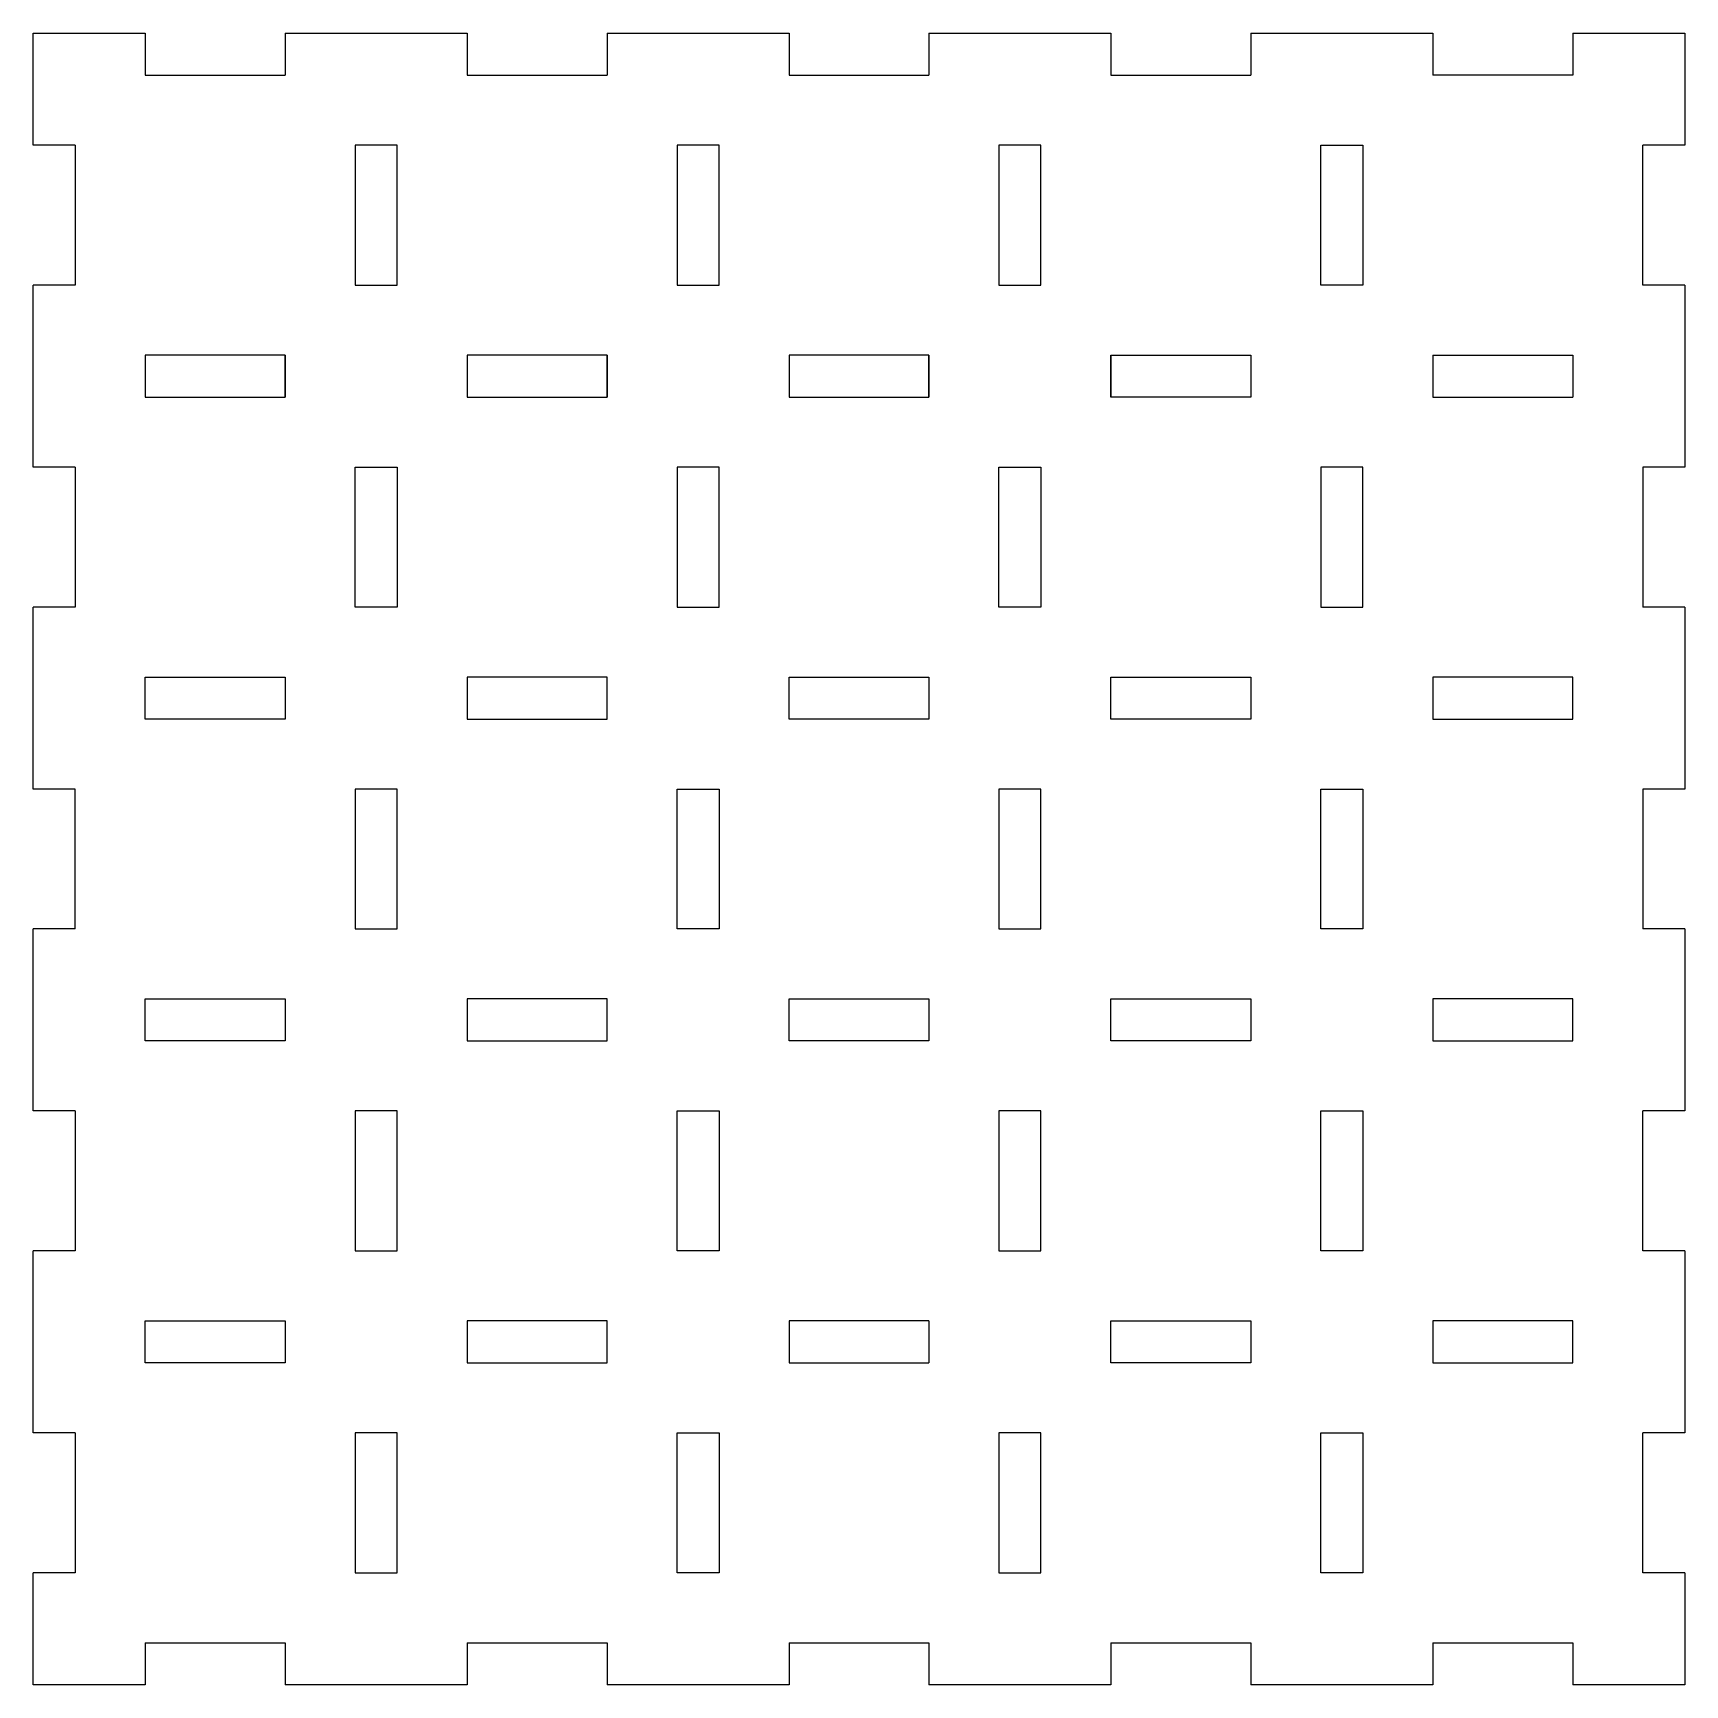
# Model space of a CAD drawing. Header units: millimetres. Extents: x 22 to 140, y -40 to 78.
import ezdxf

# ---------------------------------------------------------------- set-up
doc = ezdxf.new("R2010")
doc.units = ezdxf.units.MM
doc.layers.get('0').update_dxf_attribs({"linetype": 'CONTINUOUS'})

msp = doc.modelspace()

# ---------------------------------------------------------------- linework, layer by layer
for p, q in [((22, 70), (22, 78)), ((22, 78), (30, 78)), ((30, 78), (30, 75)), ((30, 78), (30, 75)), ((40, 78), (40, 75)), ((40, 78), (40, 75)), ((40, 78), (53, 78)), ((53, 78), (53, 75)), ((53, 78), (53, 75)), ((63, 78), (63, 75)), ((63, 78), (63, 75)), ((63, 78), (76, 78)), ((76, 78), (76, 75)), ((76, 78), (76, 75)), ((86, 78), (86, 75)), ((86, 78), (86, 75)), ((86, 78), (99, 78)), ((99, 78), (99, 75)), ((99, 78), (99, 75)), ((109, 78), (109, 75)), ((109, 78), (109, 75)), ((109, 78), (122, 78)), ((122, 78), (122, 75)), ((122, 78), (122, 75)), ((132, 78), (132, 75)), ((132, 78), (132, 75)), ((132, 78), (140, 78)), ((140, 78), (140, 70)), ((30, 75), (40, 75)), ((53, 75), (63, 75)), ((76, 75), (86, 75)), ((99, 75), (109, 75)), ((132, 75), (122, 75)), ((25, 70), (22, 70)), ((25, 70), (25, 60)), ((140, 70), (137, 70)), ((137, 60), (137, 70)), ((25, 60), (22, 60)), ((22, 47), (22, 60)), ((140, 60), (137, 60)), ((140, 60), (140, 47)), ((30, 55), (30, 52)), ((40, 55), (40, 52)), ((53, 55), (53, 52)), ((63, 55), (63, 52)), ((76, 55), (76, 52)), ((86, 55), (86, 52)), ((99, 55), (99, 52)), ((109, 55), (109, 52)), ((122, 55), (122, 52)), ((122, 55), (122, 52)), ((122, 55), (132, 55)), ((132, 55), (132, 52)), ((132, 55), (132, 52)), ((122, 52), (132, 52)), ((25, 47), (22, 47)), ((25, 47), (25, 37)), ((140, 47), (137, 47)), ((137, 47), (137, 37)), ((25, 37), (22, 37)), ((22, 24), (22, 37)), ((140, 37), (137, 37)), ((140, 37), (140, 24)), ((25, 24), (22, 24)), ((25, 14), (25, 24)), ((140, 24), (137, 24)), ((137, 24), (137, 14)), ((25, 14), (22, 14)), ((22, 1), (22, 14)), ((140, 14), (137, 14)), ((140, 14), (140, 1)), ((25, 1), (22, 1)), ((25, 1), (25, -9)), ((140, 1), (137, 1)), ((137, -9), (137, 1)), ((25, -9), (22, -9)), ((22, -22), (22, -9)), ((140, -9), (137, -9)), ((140, -9), (140, -22)), ((76, -14), (76, -17)), ((86, -14), (76, -14)), ((86, -14), (86, -17)), ((76, -17), (86, -17)), ((25, -22), (22, -22)), ((25, -22), (25, -32)), ((140, -22), (137, -22)), ((137, -32), (137, -22)), ((25, -32), (22, -32)), ((22, -40), (22, -32)), ((140, -32), (137, -32)), ((140, -32), (140, -40)), ((30, -37), (30, -40)), ((30, -37), (30, -40)), ((30, -37), (40, -37)), ((40, -37), (40, -40)), ((40, -37), (40, -40)), ((53, -37), (53, -40)), ((53, -37), (53, -40)), ((53, -37), (63, -37)), ((63, -37), (63, -40)), ((63, -37), (63, -40)), ((76, -37), (76, -40)), ((76, -37), (76, -40)), ((76, -37), (86, -37)), ((86, -37), (86, -40)), ((86, -37), (86, -40)), ((99, -37), (99, -40)), ((99, -37), (99, -40)), ((99, -37), (109, -37)), ((109, -37), (109, -40)), ((109, -37), (109, -40)), ((122, -37), (122, -40)), ((122, -37), (122, -40)), ((122, -37), (132, -37)), ((132, -37), (132, -40)), ((132, -37), (132, -40)), ((30, -40), (22, -40)), ((53, -40), (40, -40)), ((76, -40), (63, -40)), ((99, -40), (86, -40)), ((122, -40), (109, -40)), ((140, -40), (132, -40))]:
    msp.add_line(p, q)
for points in [[(45, 60), (48, 60), (48, 70), (45, 70)], [(68, 60), (71, 60), (71, 70), (68, 70)], [(91, 60), (94, 60), (94, 70), (91, 70)], [(114, 70), (117, 70), (117, 60), (114, 60)], [(30, 55), (30, 52), (40, 52), (40, 55)], [(63, 52), (63, 55), (53, 55), (53, 52)], [(86, 52), (86, 55), (76, 55), (76, 52)], [(99, 52), (99, 55), (109, 55), (109, 52)], [(45, 47), (48, 47), (48, 37), (45, 37)], [(68, 37), (71, 37), (71, 47), (68, 47)], [(91, 47), (94, 47), (94, 37), (91, 37)], [(114, 37), (117, 37), (117, 47), (114, 47)], [(30, 29), (30, 32), (40, 32), (40, 29)], [(63, 29), (63, 32), (53, 32), (53, 29)], [(76, 29), (76, 32), (86, 32), (86, 29)], [(99, 29), (99, 32), (109, 32), (109, 29)], [(132, 29), (132, 32), (122, 32), (122, 29)], [(45, 14), (48, 14), (48, 24), (45, 24)], [(68, 24), (71, 24), (71, 14), (68, 14)], [(91, 14), (94, 14), (94, 24), (91, 24)], [(114, 24), (117, 24), (117, 14), (114, 14)], [(30, 6), (30, 9), (40, 9), (40, 6)], [(63, 6), (63, 9), (53, 9), (53, 6)], [(76, 6), (76, 9), (86, 9), (86, 6)], [(99, 6), (99, 9), (109, 9), (109, 6)], [(132, 6), (132, 9), (122, 9), (122, 6)], [(45, -9), (48, -9), (48, 1), (45, 1)], [(68, 1), (71, 1), (71, -9), (68, -9)], [(91, -9), (94, -9), (94, 1), (91, 1)], [(114, 1), (117, 1), (117, -9), (114, -9)], [(30, -17), (30, -14), (40, -14), (40, -17)], [(63, -17), (63, -14), (53, -14), (53, -17)], [(99, -17), (99, -14), (109, -14), (109, -17)], [(132, -17), (132, -14), (122, -14), (122, -17)], [(45, -32), (48, -32), (48, -22), (45, -22)], [(68, -22), (71, -22), (71, -32), (68, -32)], [(91, -32), (94, -32), (94, -22), (91, -22)], [(114, -22), (117, -22), (117, -32), (114, -32)]]:
    msp.add_lwpolyline(points, close=True)

doc.saveas('drawing.dxf')
